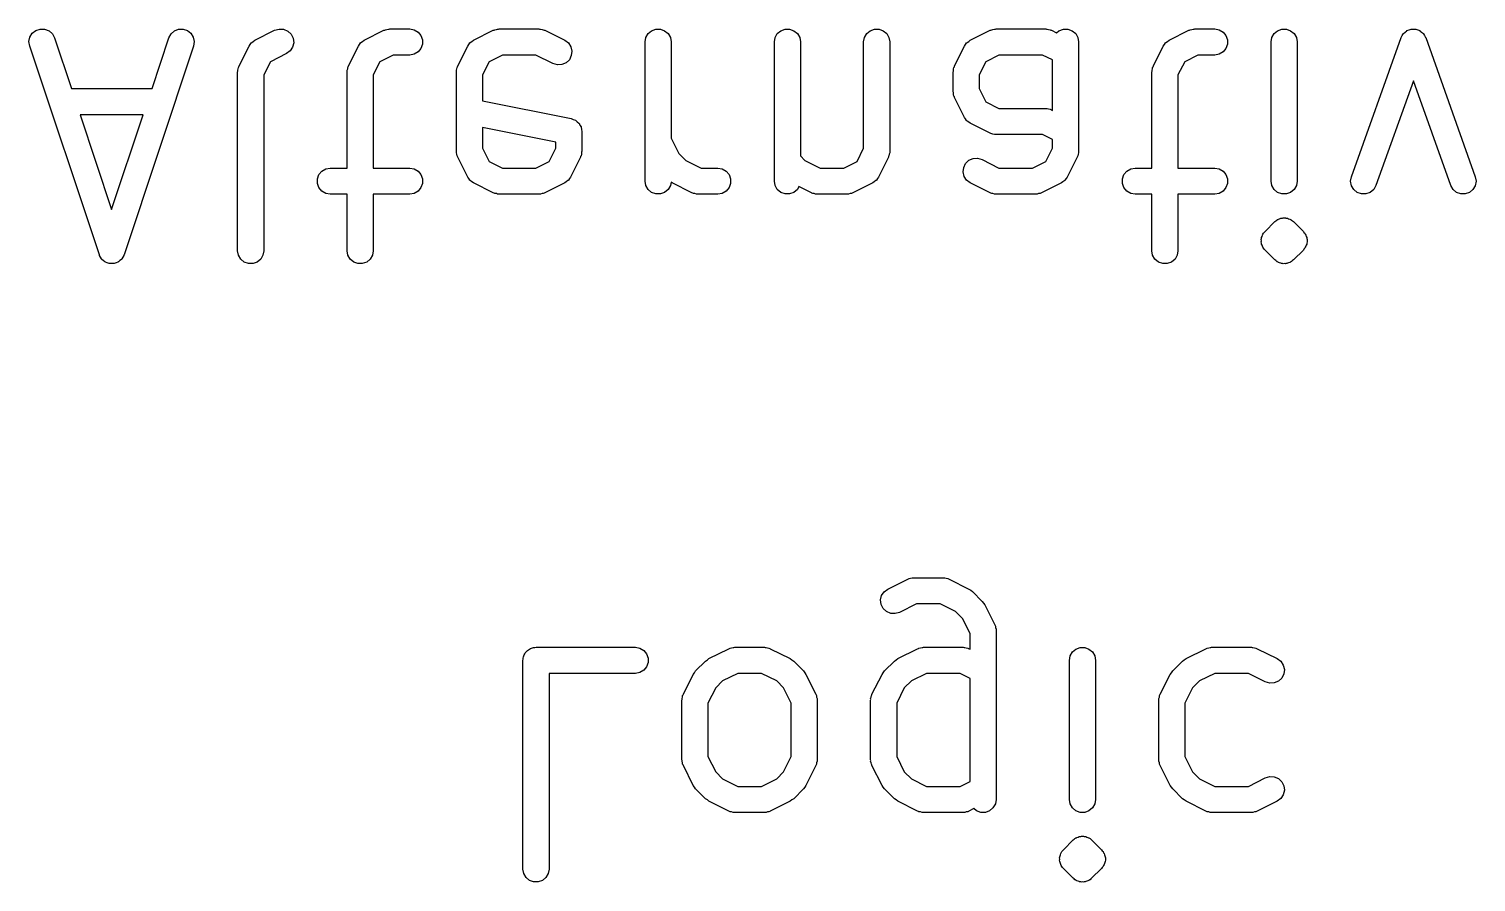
# Model space of a CAD drawing. Extents: x 91.3 to 189.8, y -113.5 to -60.4.
# Drawn here: x 169.97 to 175.52, y -96.21 to -92.94 of the extents above; entities that cross this region are included whole.
import ezdxf

# ---------------------------------------------------------------- set-up
doc = ezdxf.new("R2010")
doc.units = 0
doc.header["$MEASUREMENT"] = 0
doc.layers.add('BLACK', color=7, linetype='CONTINUOUS')

msp = doc.modelspace()

# ---------------------------------------------------------------- linework, layer by layer
at = {"layer": 'Black'}
for p, q in [((169.97, -92.9867), (169.974, -92.9697)), ((169.974, -92.9697), (169.983, -92.9549)), ((169.983, -92.9549), (169.997, -92.9441)), ((169.997, -92.9441), (170.013, -92.9386)), ((170.013, -92.9386), (170.03, -92.9391)), ((170.03, -92.9391), (170.047, -92.9455)), ((170.047, -92.9455), (170.06, -92.957)), ((170.06, -92.957), (170.068, -92.9723)), ((170.068, -92.9723), (170.133, -93.1667)), ((170.442, -93.1667), (170.506, -92.9723)), ((170.506, -92.9723), (170.515, -92.957)), ((170.515, -92.957), (170.528, -92.9455)), ((170.528, -92.9455), (170.544, -92.9391)), ((170.544, -92.9391), (170.561, -92.9386)), ((170.561, -92.9386), (170.578, -92.9441)), ((170.578, -92.9441), (170.591, -92.9549)), ((170.591, -92.9549), (170.6, -92.9697)), ((170.6, -92.9697), (170.604, -92.9867)), ((170.83, -92.9858), (170.836, -92.9815)), ((170.836, -92.9815), (170.912, -92.9434)), ((170.912, -92.9434), (170.929, -92.9384)), ((170.929, -92.9384), (170.946, -92.9395)), ((170.946, -92.9395), (170.962, -92.9464)), ((170.962, -92.9464), (170.975, -92.9583)), ((170.975, -92.9583), (170.983, -92.9738)), ((170.983, -92.9738), (170.985, -92.9911)), ((171.249, -92.9858), (171.255, -92.9815)), ((171.255, -92.9815), (171.331, -92.9434)), ((171.331, -92.9434), (171.334, -92.9426)), ((171.334, -92.9426), (171.337, -92.9411)), ((171.337, -92.9411), (171.342, -92.9401)), ((171.342, -92.9401), (171.348, -92.9384)), ((171.348, -92.9384), (171.351, -92.9386)), ((171.351, -92.9386), (171.354, -92.9381)), ((171.354, -92.9381), (171.43, -92.9381)), ((171.43, -92.9381), (171.447, -92.9411)), ((171.447, -92.9411), (171.462, -92.9498)), ((171.462, -92.9498), (171.473, -92.9631)), ((171.473, -92.9631), (171.479, -92.9794)), ((171.479, -92.9794), (171.479, -92.9968)), ((171.668, -92.9858), (171.674, -92.9815)), ((171.674, -92.9815), (171.75, -92.9434)), ((171.75, -92.9434), (171.753, -92.9426)), ((171.753, -92.9426), (171.756, -92.9411)), ((171.756, -92.9411), (171.762, -92.9401)), ((171.762, -92.9401), (171.767, -92.9384)), ((171.767, -92.9384), (171.77, -92.9386)), ((171.77, -92.9386), (171.773, -92.9381)), ((171.773, -92.9381), (171.925, -92.9381)), ((171.925, -92.9381), (171.928, -92.9386)), ((171.928, -92.9386), (171.931, -92.9384)), ((171.931, -92.9384), (171.937, -92.9401)), ((171.937, -92.9401), (171.942, -92.9411)), ((171.942, -92.9411), (171.945, -92.9426)), ((171.945, -92.9426), (171.948, -92.9434)), ((171.948, -92.9434), (172.024, -92.9815)), ((172.024, -92.9815), (172.038, -92.9918)), ((172.332, -92.9881), (172.335, -92.971)), ((172.335, -92.971), (172.344, -92.956)), ((172.344, -92.956), (172.357, -92.9448)), ((172.357, -92.9448), (172.374, -92.9389)), ((172.374, -92.9389), (172.391, -92.9389)), ((172.391, -92.9389), (172.407, -92.9448)), ((172.407, -92.9448), (172.421, -92.956)), ((172.421, -92.956), (172.429, -92.971)), ((172.429, -92.971), (172.432, -92.9881)), ((172.828, -92.9881), (172.831, -92.971)), ((172.831, -92.971), (172.839, -92.956)), ((172.839, -92.956), (172.853, -92.9448)), ((172.853, -92.9448), (172.869, -92.9389)), ((172.869, -92.9389), (172.886, -92.9389)), ((172.886, -92.9389), (172.903, -92.9448)), ((172.903, -92.9448), (172.916, -92.956)), ((172.916, -92.956), (172.925, -92.971)), ((172.925, -92.971), (172.928, -92.9881)), ((173.17, -92.9881), (173.173, -92.971)), ((173.173, -92.971), (173.182, -92.956)), ((173.182, -92.956), (173.195, -92.9448)), ((173.195, -92.9448), (173.212, -92.9389)), ((173.212, -92.9389), (173.229, -92.9389)), ((173.229, -92.9389), (173.245, -92.9448)), ((173.245, -92.9448), (173.259, -92.956)), ((173.259, -92.956), (173.267, -92.971)), ((173.267, -92.971), (173.27, -92.9881)), ((173.573, -92.9858), (173.579, -92.9815)), ((173.579, -92.9815), (173.655, -92.9434)), ((173.655, -92.9434), (173.658, -92.9426)), ((173.658, -92.9426), (173.661, -92.9411)), ((173.661, -92.9411), (173.666, -92.9401)), ((173.666, -92.9401), (173.672, -92.9384)), ((173.672, -92.9384), (173.675, -92.9386)), ((173.675, -92.9386), (173.678, -92.9381)), ((173.678, -92.9381), (173.868, -92.9381)), ((173.868, -92.9381), (173.871, -92.9386)), ((173.871, -92.9386), (173.874, -92.9384)), ((173.874, -92.9384), (173.879, -92.9401)), ((173.879, -92.9401), (173.885, -92.9411)), ((173.885, -92.9411), (173.888, -92.9426)), ((173.888, -92.9426), (173.89, -92.9434)), ((173.89, -92.9434), (173.91, -92.9529)), ((173.91, -92.9529), (173.919, -92.9448)), ((173.919, -92.9448), (173.936, -92.9389)), ((173.936, -92.9389), (173.953, -92.9389)), ((173.953, -92.9389), (173.969, -92.9448)), ((173.969, -92.9448), (173.983, -92.956)), ((173.983, -92.956), (173.991, -92.971)), ((173.991, -92.971), (173.994, -92.9881)), ((174.335, -92.9858), (174.341, -92.9815)), ((174.341, -92.9815), (174.417, -92.9434)), ((174.417, -92.9434), (174.42, -92.9426)), ((174.42, -92.9426), (174.422, -92.9411)), ((174.422, -92.9411), (174.428, -92.9401)), ((174.428, -92.9401), (174.434, -92.9384)), ((174.434, -92.9384), (174.437, -92.9386)), ((174.437, -92.9386), (174.44, -92.9381)), ((174.44, -92.9381), (174.516, -92.9381)), ((174.516, -92.9381), (174.533, -92.9411)), ((174.533, -92.9411), (174.548, -92.9498)), ((174.548, -92.9498), (174.559, -92.9631)), ((174.559, -92.9631), (174.565, -92.9794)), ((174.565, -92.9794), (174.565, -92.9968)), ((174.732, -92.9881), (174.735, -92.971)), ((174.735, -92.971), (174.744, -92.956)), ((174.744, -92.956), (174.757, -92.9448)), ((174.757, -92.9448), (174.774, -92.9389)), ((174.774, -92.9389), (174.791, -92.9389)), ((174.791, -92.9389), (174.807, -92.9448)), ((174.807, -92.9448), (174.821, -92.956)), ((174.821, -92.956), (174.829, -92.971)), ((174.829, -92.971), (174.832, -92.9881)), ((175.04, -93.5046), (175.231, -92.9713)), ((175.231, -92.9707), (175.235, -92.9635)), ((175.231, -92.971), (175.231, -92.9707)), ((175.231, -92.9713), (175.231, -92.971)), ((175.235, -92.9635), (175.239, -92.9562)), ((175.239, -92.956), (175.24, -92.9557)), ((175.239, -92.9562), (175.239, -92.956)), ((175.24, -92.9557), (175.246, -92.9504)), ((175.246, -92.9504), (175.252, -92.9449)), ((175.252, -92.9449), (175.253, -92.9448)), ((175.253, -92.9446), (175.261, -92.9418)), ((175.253, -92.9448), (175.253, -92.9446)), ((175.261, -92.9418), (175.269, -92.9389)), ((175.269, -92.9389), (175.269, -92.9388)), ((175.269, -92.9388), (175.278, -92.9389)), ((175.269, -92.9389), (175.269, -92.9389)), ((175.278, -92.9389), (175.286, -92.9388)), ((175.286, -92.9388), (175.286, -92.9389)), ((175.286, -92.9389), (175.287, -92.9389)), ((175.287, -92.9389), (175.295, -92.9418)), ((175.295, -92.9418), (175.302, -92.9446)), ((175.302, -92.9446), (175.303, -92.9448)), ((175.303, -92.9448), (175.303, -92.9449)), ((175.303, -92.9449), (175.309, -92.9504)), ((175.309, -92.9504), (175.316, -92.9557)), ((175.316, -92.9557), (175.316, -92.956)), ((175.316, -92.956), (175.316, -92.9562)), ((175.316, -92.9562), (175.32, -92.9635)), ((175.32, -92.9635), (175.324, -92.9707)), ((175.324, -92.9707), (175.325, -92.971)), ((175.325, -92.971), (175.325, -92.9713)), ((175.325, -92.9713), (175.515, -93.5046)), ((169.973, -93.0039), (169.97, -92.9867)), ((170.24, -93.8039), (169.973, -93.0039)), ((170.601, -93.0039), (170.335, -93.8039)), ((170.604, -92.9867), (170.601, -93.0039)), ((170.776, -93.08), (170.814, -93.0038)), ((170.814, -93.0038), (170.818, -92.9979)), ((170.818, -92.9979), (170.822, -92.9918)), ((170.822, -92.9918), (170.823, -92.991)), ((170.823, -92.991), (170.824, -92.9899)), ((170.824, -92.9899), (170.83, -92.9858)), ((170.957, -93.0328), (170.896, -93.0635)), ((170.971, -93.0225), (170.957, -93.0328)), ((170.981, -93.008), (170.971, -93.0225)), ((170.985, -92.9911), (170.981, -93.008)), ((171.195, -93.08), (171.233, -93.0038)), ((171.233, -93.0038), (171.237, -92.9979)), ((171.237, -92.9979), (171.241, -92.9918)), ((171.241, -92.9918), (171.242, -92.991)), ((171.242, -92.991), (171.243, -92.9899)), ((171.243, -92.9899), (171.249, -92.9858)), ((171.366, -93.0381), (171.315, -93.0635)), ((171.43, -93.0381), (171.366, -93.0381)), ((171.447, -93.0351), (171.43, -93.0381)), ((171.462, -93.0264), (171.447, -93.0351)), ((171.473, -93.0131), (171.462, -93.0264)), ((171.479, -92.9968), (171.473, -93.0131)), ((171.614, -93.08), (171.652, -93.0038)), ((171.652, -93.0038), (171.656, -92.9979)), ((171.656, -92.9979), (171.66, -92.9918)), ((171.66, -92.9918), (171.661, -92.991)), ((171.661, -92.991), (171.662, -92.9899)), ((171.662, -92.9899), (171.668, -92.9858)), ((171.785, -93.0381), (171.734, -93.0635)), ((171.913, -93.0381), (171.785, -93.0381)), ((171.979, -93.0709), (171.913, -93.0381)), ((172.038, -92.9918), (172.047, -93.0063)), ((172.047, -93.0063), (172.051, -93.0232)), ((172.051, -93.0232), (172.049, -93.0404)), ((172.332, -93.5214), (172.332, -92.9881)), ((172.432, -92.9881), (172.432, -93.3572)), ((172.828, -93.5214), (172.828, -92.9881)), ((172.928, -92.9881), (172.928, -93.4245)), ((173.17, -93.3953), (173.17, -92.9881)), ((173.27, -92.9881), (173.27, -93.4071)), ((173.519, -93.08), (173.557, -93.0038)), ((173.557, -93.0038), (173.561, -92.9979)), ((173.561, -92.9979), (173.565, -92.9918)), ((173.565, -92.9918), (173.566, -92.991)), ((173.566, -92.991), (173.567, -92.9899)), ((173.567, -92.9899), (173.573, -92.9858)), ((173.689, -93.0381), (173.639, -93.0635)), ((173.856, -93.0381), (173.689, -93.0381)), ((173.894, -93.0571), (173.856, -93.0381)), ((173.994, -92.9881), (173.994, -93.4071)), ((174.281, -93.08), (174.319, -93.0038)), ((174.319, -93.0038), (174.323, -92.9979)), ((174.323, -92.9979), (174.327, -92.9918)), ((174.327, -92.9918), (174.328, -92.991)), ((174.328, -92.991), (174.329, -92.9899)), ((174.329, -92.9899), (174.335, -92.9858)), ((174.451, -93.0381), (174.401, -93.0635)), ((174.516, -93.0381), (174.451, -93.0381)), ((174.533, -93.0351), (174.516, -93.0381)), ((174.548, -93.0264), (174.533, -93.0351)), ((174.559, -93.0131), (174.548, -93.0264)), ((174.565, -92.9968), (174.559, -93.0131)), ((174.732, -93.5214), (174.732, -92.9881)), ((174.832, -92.9881), (174.832, -93.5214)), ((170.771, -93.0967), (170.772, -93.0911)), ((170.772, -93.0911), (170.773, -93.0853)), ((170.773, -93.0853), (170.775, -93.0828)), ((170.775, -93.0828), (170.776, -93.08)), ((170.896, -93.0635), (170.87, -93.1142)), ((171.19, -93.0967), (171.192, -93.0911)), ((171.192, -93.0911), (171.193, -93.0853)), ((171.193, -93.0853), (171.194, -93.0828)), ((171.194, -93.0828), (171.195, -93.08)), ((171.315, -93.0635), (171.29, -93.1142)), ((171.609, -93.0967), (171.611, -93.0911)), ((171.611, -93.0911), (171.612, -93.0853)), ((171.612, -93.0853), (171.613, -93.0828)), ((171.613, -93.0828), (171.614, -93.08)), ((171.734, -93.0635), (171.709, -93.1142)), ((171.996, -93.0759), (171.979, -93.0709)), ((172.013, -93.0748), (171.996, -93.0759)), ((172.029, -93.0679), (172.013, -93.0748)), ((172.042, -93.056), (172.029, -93.0679)), ((172.049, -93.0404), (172.042, -93.056)), ((173.514, -93.0967), (173.515, -93.0911)), ((173.515, -93.0911), (173.516, -93.0853)), ((173.516, -93.0853), (173.518, -93.0828)), ((173.518, -93.0828), (173.519, -93.08)), ((173.639, -93.0635), (173.613, -93.1142)), ((173.894, -93.2501), (173.894, -93.0571)), ((174.276, -93.0967), (174.277, -93.0911)), ((174.277, -93.0911), (174.278, -93.0853)), ((174.278, -93.0853), (174.28, -93.0828)), ((174.28, -93.0828), (174.281, -93.08)), ((174.401, -93.0635), (174.375, -93.1142)), ((170.77, -93.1024), (170.771, -93.0995)), ((170.77, -93.7881), (170.77, -93.1024)), ((170.771, -93.0995), (170.771, -93.0967)), ((170.87, -93.1142), (170.87, -93.7881)), ((171.19, -93.0995), (171.19, -93.0967)), ((171.19, -93.1024), (171.19, -93.0995)), ((171.19, -93.4714), (171.19, -93.1024)), ((171.29, -93.1142), (171.29, -93.4714)), ((171.609, -93.0995), (171.609, -93.0967)), ((171.609, -93.1024), (171.609, -93.0995)), ((171.609, -93.4071), (171.609, -93.1024)), ((171.709, -93.1142), (171.709, -93.2138)), ((173.513, -93.1024), (173.514, -93.0995)), ((173.513, -93.1786), (173.513, -93.1024)), ((173.514, -93.0995), (173.514, -93.0967)), ((173.613, -93.1142), (173.613, -93.1668)), ((174.275, -93.1024), (174.276, -93.0995)), ((174.275, -93.4714), (174.275, -93.1024)), ((174.276, -93.0995), (174.276, -93.0967)), ((174.375, -93.1142), (174.375, -93.4714)), ((175.278, -93.1368), (175.134, -93.5382)), ((175.421, -93.5382), (175.278, -93.1368)), ((170.133, -93.1667), (170.442, -93.1667)), ((173.514, -93.1814), (173.513, -93.1786)), ((173.514, -93.1843), (173.514, -93.1814)), ((173.515, -93.1899), (173.514, -93.1843)), ((173.516, -93.1957), (173.515, -93.1899)), ((173.518, -93.1982), (173.516, -93.1957)), ((173.519, -93.2009), (173.518, -93.1982)), ((173.557, -93.2771), (173.519, -93.2009)), ((173.613, -93.1668), (173.639, -93.2175)), ((171.709, -93.2138), (172.049, -93.2819)), ((173.639, -93.2175), (173.689, -93.2429)), ((173.689, -93.2429), (173.868, -93.2429)), ((173.868, -93.2429), (173.871, -93.2434)), ((173.871, -93.2434), (173.874, -93.2432)), ((173.874, -93.2432), (173.879, -93.2449)), ((173.879, -93.2449), (173.885, -93.2459)), ((173.885, -93.2459), (173.888, -93.2473)), ((173.888, -93.2473), (173.89, -93.2481)), ((173.89, -93.2481), (173.894, -93.2501)), ((170.166, -93.2667), (170.287, -93.63)), ((170.408, -93.2667), (170.166, -93.2667)), ((170.287, -93.63), (170.408, -93.2667)), ((171.99, -93.3719), (171.709, -93.3158)), ((171.709, -93.3158), (171.709, -93.3953)), ((172.049, -93.2819), (172.057, -93.2849)), ((172.057, -93.2849), (172.065, -93.2877)), ((172.065, -93.2877), (172.065, -93.288)), ((172.065, -93.288), (172.066, -93.2882)), ((172.066, -93.2882), (172.072, -93.2936)), ((172.072, -93.2936), (172.078, -93.2988)), ((172.078, -93.2988), (172.078, -93.2993)), ((172.078, -93.2993), (172.079, -93.2997)), ((172.079, -93.2997), (172.082, -93.3068)), ((172.082, -93.3068), (172.087, -93.3139)), ((172.087, -93.3139), (172.087, -93.3144)), ((172.087, -93.3144), (172.087, -93.3149)), ((172.087, -93.3149), (172.088, -93.3229)), ((173.561, -93.283), (173.557, -93.2771)), ((173.565, -93.2891), (173.561, -93.283)), ((173.566, -93.29), (173.565, -93.2891)), ((173.567, -93.2911), (173.566, -93.29)), ((173.573, -93.2951), (173.567, -93.2911)), ((173.579, -93.2995), (173.573, -93.2951)), ((173.655, -93.3376), (173.579, -93.2995)), ((171.99, -93.3953), (171.99, -93.3719)), ((172.088, -93.3229), (172.09, -93.331)), ((172.09, -93.331), (172.09, -93.4071)), ((172.432, -93.3572), (172.462, -93.4156)), ((173.658, -93.3384), (173.655, -93.3376)), ((173.661, -93.3398), (173.658, -93.3384)), ((173.666, -93.3409), (173.661, -93.3398)), ((173.672, -93.3425), (173.666, -93.3409)), ((173.675, -93.3424), (173.672, -93.3425)), ((173.678, -93.3429), (173.675, -93.3424)), ((173.856, -93.3429), (173.678, -93.3429)), ((173.894, -93.3619), (173.856, -93.3429)), ((173.894, -93.3953), (173.894, -93.3619)), ((171.609, -93.41), (171.609, -93.4071)), ((171.609, -93.4129), (171.609, -93.41)), ((171.611, -93.4185), (171.609, -93.4129)), ((171.612, -93.4242), (171.611, -93.4185)), ((171.613, -93.4267), (171.612, -93.4242)), ((171.614, -93.4295), (171.613, -93.4267)), ((171.709, -93.3953), (171.734, -93.4461)), ((171.964, -93.4461), (171.99, -93.3953)), ((172.085, -93.4267), (172.084, -93.4295)), ((172.087, -93.4242), (172.085, -93.4267)), ((172.088, -93.4185), (172.087, -93.4242)), ((172.089, -93.4129), (172.088, -93.4185)), ((172.09, -93.4071), (172.089, -93.41)), ((172.089, -93.41), (172.089, -93.4129)), ((172.462, -93.4156), (172.488, -93.4422)), ((172.928, -93.4245), (172.945, -93.4422)), ((173.145, -93.4461), (173.17, -93.3953)), ((173.266, -93.4267), (173.265, -93.4295)), ((173.267, -93.4242), (173.266, -93.4267)), ((173.268, -93.4185), (173.267, -93.4242)), ((173.27, -93.4129), (173.268, -93.4185)), ((173.27, -93.4071), (173.27, -93.41)), ((173.27, -93.41), (173.27, -93.4129)), ((173.869, -93.4461), (173.894, -93.3953)), ((173.99, -93.4267), (173.989, -93.4295)), ((173.991, -93.4242), (173.99, -93.4267)), ((173.992, -93.4185), (173.991, -93.4242)), ((173.994, -93.4129), (173.992, -93.4185)), ((173.994, -93.4071), (173.994, -93.41)), ((173.994, -93.41), (173.994, -93.4129)), ((171.082, -93.4964), (171.093, -93.4831)), ((171.093, -93.4831), (171.108, -93.4744)), ((171.108, -93.4744), (171.125, -93.4714)), ((171.125, -93.4714), (171.19, -93.4714)), ((171.29, -93.4714), (171.43, -93.4714)), ((171.43, -93.4714), (171.447, -93.4744)), ((171.447, -93.4744), (171.462, -93.4831)), ((171.462, -93.4831), (171.473, -93.4964)), ((171.652, -93.5057), (171.614, -93.4295)), ((171.734, -93.4461), (171.785, -93.4714)), ((171.785, -93.4714), (171.913, -93.4714)), ((171.913, -93.4714), (171.964, -93.4461)), ((172.084, -93.4295), (172.046, -93.5057)), ((172.488, -93.4422), (172.547, -93.4714)), ((172.547, -93.4714), (172.611, -93.4714)), ((172.611, -93.4714), (172.628, -93.4744)), ((172.628, -93.4744), (172.643, -93.4831)), ((172.643, -93.4831), (172.654, -93.4964)), ((172.945, -93.4422), (173.004, -93.4714)), ((173.004, -93.4714), (173.094, -93.4714)), ((173.094, -93.4714), (173.145, -93.4461)), ((173.265, -93.4295), (173.227, -93.5057)), ((173.552, -93.4863), (173.554, -93.4691)), ((173.554, -93.4691), (173.561, -93.4535)), ((173.561, -93.4535), (173.574, -93.4416)), ((173.574, -93.4416), (173.59, -93.4347)), ((173.59, -93.4347), (173.607, -93.4337)), ((173.607, -93.4337), (173.624, -93.4386)), ((173.624, -93.4386), (173.689, -93.4714)), ((173.689, -93.4714), (173.818, -93.4714)), ((173.818, -93.4714), (173.869, -93.4461)), ((173.989, -93.4295), (173.951, -93.5057)), ((174.168, -93.4964), (174.179, -93.4831)), ((174.179, -93.4831), (174.194, -93.4744)), ((174.194, -93.4744), (174.211, -93.4714)), ((174.211, -93.4714), (174.275, -93.4714)), ((174.375, -93.4714), (174.516, -93.4714)), ((174.516, -93.4714), (174.533, -93.4744)), ((174.533, -93.4744), (174.548, -93.4831)), ((174.548, -93.4831), (174.559, -93.4964)), ((171.076, -93.5127), (171.082, -93.4964)), ((171.076, -93.5301), (171.076, -93.5127)), ((171.082, -93.5464), (171.076, -93.5301)), ((171.473, -93.4964), (171.479, -93.5127)), ((171.479, -93.5301), (171.473, -93.5464)), ((171.479, -93.5127), (171.479, -93.5301)), ((171.656, -93.5116), (171.652, -93.5057)), ((171.66, -93.5177), (171.656, -93.5116)), ((171.661, -93.5185), (171.66, -93.5177)), ((171.662, -93.5196), (171.661, -93.5185)), ((171.668, -93.5237), (171.662, -93.5196)), ((171.674, -93.5281), (171.668, -93.5237)), ((171.75, -93.5661), (171.674, -93.5281)), ((172.024, -93.5281), (171.948, -93.5661)), ((172.03, -93.5237), (172.024, -93.5281)), ((172.036, -93.5196), (172.03, -93.5237)), ((172.037, -93.5185), (172.036, -93.5196)), ((172.038, -93.5177), (172.037, -93.5185)), ((172.042, -93.5116), (172.038, -93.5177)), ((172.046, -93.5057), (172.042, -93.5116)), ((172.335, -93.5385), (172.332, -93.5214)), ((172.344, -93.5536), (172.335, -93.5385)), ((172.429, -93.5385), (172.421, -93.5536)), ((172.432, -93.5248), (172.429, -93.5385)), ((172.436, -93.5281), (172.432, -93.5248)), ((172.512, -93.5661), (172.436, -93.5281)), ((172.654, -93.4964), (172.66, -93.5127)), ((172.66, -93.5301), (172.654, -93.5464)), ((172.66, -93.5127), (172.66, -93.5301)), ((172.831, -93.5385), (172.828, -93.5214)), ((172.839, -93.5536), (172.831, -93.5385)), ((173.205, -93.5281), (173.129, -93.5661)), ((173.211, -93.5237), (173.205, -93.5281)), ((173.217, -93.5196), (173.211, -93.5237)), ((173.218, -93.5185), (173.217, -93.5196)), ((173.219, -93.5177), (173.218, -93.5185)), ((173.223, -93.5116), (173.219, -93.5177)), ((173.227, -93.5057), (173.223, -93.5116)), ((173.556, -93.5032), (173.552, -93.4863)), ((173.565, -93.5177), (173.556, -93.5032)), ((173.579, -93.5281), (173.565, -93.5177)), ((173.655, -93.5661), (173.579, -93.5281)), ((173.929, -93.5281), (173.852, -93.5661)), ((173.934, -93.5237), (173.929, -93.5281)), ((173.941, -93.5196), (173.934, -93.5237)), ((173.942, -93.5177), (173.941, -93.5185)), ((173.941, -93.5185), (173.941, -93.5196)), ((173.947, -93.5116), (173.942, -93.5177)), ((173.951, -93.5057), (173.947, -93.5116)), ((174.162, -93.5127), (174.168, -93.4964)), ((174.162, -93.5301), (174.162, -93.5127)), ((174.168, -93.5464), (174.162, -93.5301)), ((174.559, -93.4964), (174.565, -93.5127)), ((174.565, -93.5301), (174.559, -93.5464)), ((174.565, -93.5127), (174.565, -93.5301)), ((174.735, -93.5385), (174.732, -93.5214)), ((174.744, -93.5536), (174.735, -93.5385)), ((174.829, -93.5385), (174.821, -93.5536)), ((174.832, -93.5214), (174.829, -93.5385)), ((175.037, -93.5217), (175.04, -93.5046)), ((175.04, -93.5388), (175.037, -93.5217)), ((175.049, -93.5538), (175.04, -93.5388)), ((175.134, -93.5382), (175.126, -93.5533)), ((175.43, -93.5533), (175.421, -93.5382)), ((175.515, -93.5388), (175.506, -93.5538)), ((175.515, -93.5046), (175.518, -93.5217)), ((175.518, -93.5217), (175.515, -93.5388)), ((171.093, -93.5597), (171.082, -93.5464)), ((171.108, -93.5684), (171.093, -93.5597)), ((171.125, -93.5714), (171.108, -93.5684)), ((171.19, -93.5714), (171.125, -93.5714)), ((171.19, -93.7881), (171.19, -93.5714)), ((171.43, -93.5714), (171.29, -93.5714)), ((171.29, -93.5714), (171.29, -93.7881)), ((171.447, -93.5684), (171.43, -93.5714)), ((171.462, -93.5597), (171.447, -93.5684)), ((171.473, -93.5464), (171.462, -93.5597)), ((171.753, -93.567), (171.75, -93.5661)), ((171.756, -93.5684), (171.753, -93.567)), ((171.762, -93.5694), (171.756, -93.5684)), ((171.767, -93.5711), (171.762, -93.5694)), ((171.77, -93.5709), (171.767, -93.5711)), ((171.773, -93.5714), (171.77, -93.5709)), ((171.925, -93.5714), (171.773, -93.5714)), ((171.928, -93.5709), (171.925, -93.5714)), ((171.931, -93.5711), (171.928, -93.5709)), ((171.937, -93.5694), (171.931, -93.5711)), ((171.942, -93.5684), (171.937, -93.5694)), ((171.945, -93.567), (171.942, -93.5684)), ((171.948, -93.5661), (171.945, -93.567)), ((172.357, -93.5647), (172.344, -93.5536)), ((172.374, -93.5707), (172.357, -93.5647)), ((172.391, -93.5707), (172.374, -93.5707)), ((172.407, -93.5647), (172.391, -93.5707)), ((172.421, -93.5536), (172.407, -93.5647)), ((172.515, -93.567), (172.512, -93.5661)), ((172.518, -93.5684), (172.515, -93.567)), ((172.523, -93.5694), (172.518, -93.5684)), ((172.529, -93.5711), (172.523, -93.5694)), ((172.532, -93.5709), (172.529, -93.5711)), ((172.535, -93.5714), (172.532, -93.5709)), ((172.611, -93.5714), (172.535, -93.5714)), ((172.628, -93.5684), (172.611, -93.5714)), ((172.643, -93.5597), (172.628, -93.5684)), ((172.654, -93.5464), (172.643, -93.5597)), ((172.853, -93.5647), (172.839, -93.5536)), ((172.869, -93.5707), (172.853, -93.5647)), ((172.886, -93.5707), (172.869, -93.5707)), ((172.903, -93.5647), (172.886, -93.5707)), ((172.916, -93.5536), (172.903, -93.5647)), ((172.922, -93.5425), (172.916, -93.5536)), ((172.97, -93.5661), (172.922, -93.5425)), ((172.972, -93.567), (172.97, -93.5661)), ((172.975, -93.5684), (172.972, -93.567)), ((172.981, -93.5694), (172.975, -93.5684)), ((172.986, -93.5711), (172.981, -93.5694)), ((172.989, -93.5709), (172.986, -93.5711)), ((172.992, -93.5714), (172.989, -93.5709)), ((173.106, -93.5714), (172.992, -93.5714)), ((173.109, -93.5709), (173.106, -93.5714)), ((173.112, -93.5711), (173.109, -93.5709)), ((173.118, -93.5694), (173.112, -93.5711)), ((173.123, -93.5684), (173.118, -93.5694)), ((173.126, -93.567), (173.123, -93.5684)), ((173.129, -93.5661), (173.126, -93.567)), ((173.658, -93.567), (173.655, -93.5661)), ((173.661, -93.5684), (173.658, -93.567)), ((173.666, -93.5694), (173.661, -93.5684)), ((173.672, -93.5711), (173.666, -93.5694)), ((173.675, -93.5709), (173.672, -93.5711)), ((173.678, -93.5714), (173.675, -93.5709)), ((173.83, -93.5714), (173.678, -93.5714)), ((173.833, -93.5709), (173.83, -93.5714)), ((173.836, -93.5711), (173.833, -93.5709)), ((173.841, -93.5694), (173.836, -93.5711)), ((173.847, -93.5684), (173.841, -93.5694)), ((173.85, -93.567), (173.847, -93.5684)), ((173.852, -93.5661), (173.85, -93.567)), ((174.179, -93.5597), (174.168, -93.5464)), ((174.194, -93.5684), (174.179, -93.5597)), ((174.211, -93.5714), (174.194, -93.5684)), ((174.275, -93.5714), (174.211, -93.5714)), ((174.275, -93.7881), (174.275, -93.5714)), ((174.516, -93.5714), (174.375, -93.5714)), ((174.375, -93.5714), (174.375, -93.7881)), ((174.533, -93.5684), (174.516, -93.5714)), ((174.548, -93.5597), (174.533, -93.5684)), ((174.559, -93.5464), (174.548, -93.5597)), ((174.757, -93.5647), (174.744, -93.5536)), ((174.774, -93.5707), (174.757, -93.5647)), ((174.791, -93.5707), (174.774, -93.5707)), ((174.807, -93.5647), (174.791, -93.5707)), ((174.821, -93.5536), (174.807, -93.5647)), ((175.062, -93.5649), (175.049, -93.5538)), ((175.079, -93.5707), (175.062, -93.5649)), ((175.096, -93.5706), (175.079, -93.5707)), ((175.112, -93.5646), (175.096, -93.5706)), ((175.126, -93.5533), (175.112, -93.5646)), ((175.443, -93.5646), (175.43, -93.5533)), ((175.459, -93.5706), (175.443, -93.5646)), ((175.476, -93.5707), (175.459, -93.5706)), ((175.493, -93.5649), (175.476, -93.5707)), ((175.506, -93.5538), (175.493, -93.5649)), ((174.709, -93.7146), (174.747, -93.6765)), ((174.747, -93.6765), (174.751, -93.674)), ((174.751, -93.674), (174.754, -93.6709)), ((174.754, -93.6709), (174.756, -93.67)), ((174.756, -93.67), (174.757, -93.6686)), ((174.757, -93.6686), (174.759, -93.6679)), ((174.759, -93.6679), (174.761, -93.6666)), ((174.761, -93.6666), (174.765, -93.6655)), ((174.765, -93.6655), (174.769, -93.6636)), ((174.769, -93.6636), (174.772, -93.6634)), ((174.772, -93.6634), (174.774, -93.6627)), ((174.774, -93.6627), (174.776, -93.6627)), ((174.776, -93.6627), (174.778, -93.6621)), ((174.778, -93.6621), (174.782, -93.6625)), ((174.782, -93.6625), (174.787, -93.6621)), ((174.787, -93.6621), (174.789, -93.6627)), ((174.789, -93.6627), (174.791, -93.6627)), ((174.791, -93.6627), (174.793, -93.6634)), ((174.793, -93.6634), (174.795, -93.6636)), ((174.795, -93.6636), (174.799, -93.6655)), ((174.799, -93.6655), (174.804, -93.6666)), ((174.804, -93.6666), (174.805, -93.6679)), ((174.805, -93.6679), (174.807, -93.6686)), ((174.807, -93.6686), (174.809, -93.67)), ((174.809, -93.67), (174.811, -93.6709)), ((174.811, -93.6709), (174.814, -93.674)), ((174.814, -93.674), (174.818, -93.6765)), ((174.818, -93.6765), (174.856, -93.7146)), ((174.694, -93.7456), (174.696, -93.7414)), ((174.695, -93.75), (174.694, -93.7456)), ((174.694, -93.7544), (174.695, -93.75)), ((174.696, -93.7586), (174.694, -93.7544)), ((174.696, -93.7371), (174.698, -93.7331)), ((174.696, -93.7414), (174.696, -93.7371)), ((174.696, -93.7629), (174.696, -93.7586)), ((174.698, -93.7331), (174.699, -93.7289)), ((174.699, -93.7289), (174.701, -93.7253)), ((174.701, -93.7253), (174.703, -93.7213)), ((174.703, -93.7213), (174.706, -93.7182)), ((174.706, -93.7182), (174.709, -93.7146)), ((174.856, -93.7146), (174.858, -93.7182)), ((174.858, -93.7182), (174.861, -93.7213)), ((174.861, -93.7213), (174.863, -93.7253)), ((174.863, -93.7253), (174.866, -93.7289)), ((174.866, -93.7289), (174.867, -93.7331)), ((174.867, -93.7331), (174.869, -93.7371)), ((174.869, -93.7371), (174.869, -93.7414)), ((174.869, -93.7414), (174.87, -93.7456)), ((174.87, -93.7544), (174.869, -93.7586)), ((174.869, -93.7586), (174.869, -93.7629)), ((174.87, -93.7456), (174.87, -93.75)), ((174.87, -93.75), (174.87, -93.7544)), ((170.24, -93.8051), (170.24, -93.8039)), ((170.241, -93.8065), (170.24, -93.8051)), ((170.244, -93.8127), (170.241, -93.8065)), ((170.248, -93.8192), (170.244, -93.8127)), ((170.33, -93.8127), (170.326, -93.8192)), ((170.334, -93.8065), (170.33, -93.8127)), ((170.335, -93.8039), (170.334, -93.8051)), ((170.334, -93.8051), (170.334, -93.8065)), ((170.773, -93.8052), (170.77, -93.7881)), ((170.782, -93.8202), (170.773, -93.8052)), ((170.867, -93.8052), (170.859, -93.8202)), ((170.87, -93.7881), (170.867, -93.8052)), ((171.193, -93.8052), (171.19, -93.7881)), ((171.201, -93.8202), (171.193, -93.8052)), ((171.287, -93.8052), (171.278, -93.8202)), ((171.29, -93.7881), (171.287, -93.8052)), ((174.278, -93.8052), (174.275, -93.7881)), ((174.287, -93.8202), (174.278, -93.8052)), ((174.372, -93.8052), (174.364, -93.8202)), ((174.375, -93.7881), (174.372, -93.8052)), ((174.698, -93.7669), (174.696, -93.7629)), ((174.699, -93.7711), (174.698, -93.7669)), ((174.701, -93.7747), (174.699, -93.7711)), ((174.703, -93.7787), (174.701, -93.7747)), ((174.706, -93.7818), (174.703, -93.7787)), ((174.709, -93.7854), (174.706, -93.7818)), ((174.747, -93.8234), (174.709, -93.7854)), ((174.856, -93.7854), (174.818, -93.8234)), ((174.858, -93.7818), (174.856, -93.7854)), ((174.861, -93.7787), (174.858, -93.7818)), ((174.863, -93.7747), (174.861, -93.7787)), ((174.866, -93.7711), (174.863, -93.7747)), ((174.867, -93.7669), (174.866, -93.7711)), ((174.869, -93.7629), (174.867, -93.7669)), ((170.249, -93.8201), (170.248, -93.8192)), ((170.25, -93.8213), (170.249, -93.8201)), ((170.255, -93.8258), (170.25, -93.8213)), ((170.261, -93.8307), (170.255, -93.8258)), ((170.262, -93.8312), (170.261, -93.8307)), ((170.263, -93.8321), (170.262, -93.8312)), ((170.27, -93.8344), (170.263, -93.8321)), ((170.277, -93.8371), (170.27, -93.8344)), ((170.278, -93.8371), (170.277, -93.8371)), ((170.28, -93.8376), (170.278, -93.8371)), ((170.287, -93.8374), (170.28, -93.8376)), ((170.294, -93.8376), (170.287, -93.8374)), ((170.296, -93.8371), (170.294, -93.8376)), ((170.297, -93.8371), (170.296, -93.8371)), ((170.304, -93.8344), (170.297, -93.8371)), ((170.311, -93.8321), (170.304, -93.8344)), ((170.312, -93.8312), (170.311, -93.8321)), ((170.313, -93.8307), (170.312, -93.8312)), ((170.319, -93.8258), (170.313, -93.8307)), ((170.325, -93.8213), (170.319, -93.8258)), ((170.326, -93.8192), (170.325, -93.8201)), ((170.325, -93.8201), (170.325, -93.8213)), ((170.795, -93.8314), (170.782, -93.8202)), ((170.812, -93.8373), (170.795, -93.8314)), ((170.829, -93.8373), (170.812, -93.8373)), ((170.845, -93.8314), (170.829, -93.8373)), ((170.859, -93.8202), (170.845, -93.8314)), ((171.215, -93.8314), (171.201, -93.8202)), ((171.231, -93.8373), (171.215, -93.8314)), ((171.248, -93.8373), (171.231, -93.8373)), ((171.265, -93.8314), (171.248, -93.8373)), ((171.278, -93.8202), (171.265, -93.8314)), ((174.3, -93.8314), (174.287, -93.8202)), ((174.317, -93.8373), (174.3, -93.8314)), ((174.334, -93.8373), (174.317, -93.8373)), ((174.35, -93.8314), (174.334, -93.8373)), ((174.364, -93.8202), (174.35, -93.8314)), ((174.751, -93.826), (174.747, -93.8234)), ((174.754, -93.8291), (174.751, -93.826)), ((174.756, -93.83), (174.754, -93.8291)), ((174.757, -93.8314), (174.756, -93.83)), ((174.759, -93.8321), (174.757, -93.8314)), ((174.761, -93.8334), (174.759, -93.8321)), ((174.765, -93.8345), (174.761, -93.8334)), ((174.769, -93.8364), (174.765, -93.8345)), ((174.772, -93.8366), (174.769, -93.8364)), ((174.774, -93.8373), (174.772, -93.8366)), ((174.776, -93.8373), (174.774, -93.8373)), ((174.778, -93.8379), (174.776, -93.8373)), ((174.782, -93.8375), (174.778, -93.8379)), ((174.787, -93.8379), (174.782, -93.8375)), ((174.789, -93.8373), (174.787, -93.8379)), ((174.791, -93.8373), (174.789, -93.8373)), ((174.793, -93.8366), (174.791, -93.8373)), ((174.795, -93.8364), (174.793, -93.8366)), ((174.799, -93.8345), (174.795, -93.8364)), ((174.804, -93.8334), (174.799, -93.8345)), ((174.805, -93.8321), (174.804, -93.8334)), ((174.807, -93.8314), (174.805, -93.8321)), ((174.809, -93.83), (174.807, -93.8314)), ((174.811, -93.8291), (174.809, -93.83)), ((174.814, -93.826), (174.811, -93.8291)), ((174.818, -93.8234), (174.814, -93.826)), ((173.249, -95.0951), (173.263, -95.0848)), ((173.263, -95.0848), (173.339, -95.0467)), ((173.339, -95.0467), (173.342, -95.0459)), ((173.342, -95.0459), (173.344, -95.0444)), ((173.344, -95.0444), (173.35, -95.0434)), ((173.35, -95.0434), (173.356, -95.0418)), ((173.356, -95.0418), (173.359, -95.0419)), ((173.359, -95.0419), (173.361, -95.0414)), ((173.361, -95.0414), (173.476, -95.0414)), ((173.476, -95.0414), (173.479, -95.0419)), ((173.479, -95.0419), (173.481, -95.0418)), ((173.481, -95.0418), (173.487, -95.0434)), ((173.487, -95.0434), (173.493, -95.0444)), ((173.493, -95.0444), (173.495, -95.0459)), ((173.495, -95.0459), (173.498, -95.0467)), ((173.498, -95.0467), (173.574, -95.0848)), ((173.574, -95.0848), (173.581, -95.0896)), ((173.581, -95.0896), (173.587, -95.0942)), ((173.235, -95.1265), (173.239, -95.1096)), ((173.237, -95.1438), (173.235, -95.1265)), ((173.245, -95.1593), (173.237, -95.1438)), ((173.239, -95.1096), (173.249, -95.0951)), ((173.373, -95.1414), (173.308, -95.1742)), ((173.464, -95.1414), (173.373, -95.1414)), ((173.522, -95.1706), (173.464, -95.1414)), ((173.587, -95.0942), (173.625, -95.1323)), ((173.625, -95.1323), (173.63, -95.1388)), ((173.63, -95.1388), (173.635, -95.1453)), ((173.635, -95.1453), (173.673, -95.2214)), ((173.258, -95.1712), (173.245, -95.1593)), ((173.274, -95.1782), (173.258, -95.1712)), ((173.291, -95.1792), (173.274, -95.1782)), ((173.308, -95.1742), (173.291, -95.1792)), ((173.549, -95.1972), (173.522, -95.1706)), ((173.578, -95.2556), (173.549, -95.1972)), ((173.578, -95.3153), (173.578, -95.2556)), ((173.673, -95.2214), (173.674, -95.2242)), ((173.674, -95.2242), (173.675, -95.2267)), ((173.675, -95.2267), (173.676, -95.2325)), ((173.676, -95.2325), (173.678, -95.2381)), ((173.678, -95.2381), (173.678, -95.241)), ((173.678, -95.241), (173.678, -95.2438)), ((173.678, -95.2438), (173.678, -95.8914)), ((171.889, -95.3148), (171.893, -95.3133)), ((171.893, -95.3133), (171.897, -95.3111)), ((171.897, -95.3111), (171.901, -95.3103)), ((171.901, -95.3103), (171.905, -95.3089)), ((171.905, -95.3089), (171.909, -95.3089)), ((171.909, -95.3089), (171.914, -95.3081)), ((171.914, -95.3081), (172.295, -95.3081)), ((172.295, -95.3081), (172.312, -95.3111)), ((172.312, -95.3111), (172.327, -95.3198)), ((172.577, -95.3515), (172.653, -95.3134)), ((172.653, -95.3134), (172.656, -95.3126)), ((172.656, -95.3126), (172.659, -95.3111)), ((172.659, -95.3111), (172.664, -95.3101)), ((172.664, -95.3101), (172.67, -95.3084)), ((172.67, -95.3084), (172.673, -95.3086)), ((172.673, -95.3086), (172.676, -95.3081)), ((172.676, -95.3081), (172.79, -95.3081)), ((172.79, -95.3081), (172.793, -95.3086)), ((172.793, -95.3086), (172.796, -95.3084)), ((172.796, -95.3084), (172.801, -95.3101)), ((172.801, -95.3101), (172.807, -95.3111)), ((172.807, -95.3111), (172.81, -95.3126)), ((172.81, -95.3126), (172.812, -95.3134)), ((172.812, -95.3134), (172.889, -95.3515)), ((173.301, -95.3515), (173.377, -95.3134)), ((173.377, -95.3134), (173.38, -95.3126)), ((173.38, -95.3126), (173.382, -95.3111)), ((173.382, -95.3111), (173.388, -95.3101)), ((173.388, -95.3101), (173.394, -95.3084)), ((173.394, -95.3084), (173.397, -95.3086)), ((173.397, -95.3086), (173.4, -95.3081)), ((173.4, -95.3081), (173.552, -95.3081)), ((173.552, -95.3081), (173.555, -95.3086)), ((173.555, -95.3086), (173.558, -95.3084)), ((173.558, -95.3084), (173.563, -95.3101)), ((173.563, -95.3101), (173.569, -95.3111)), ((173.569, -95.3111), (173.572, -95.3126)), ((173.572, -95.3126), (173.574, -95.3134)), ((173.574, -95.3134), (173.578, -95.3153)), ((173.984, -95.3148), (174, -95.3089)), ((174, -95.3089), (174.018, -95.3089)), ((174.018, -95.3089), (174.034, -95.3148)), ((174.406, -95.3515), (174.482, -95.3134)), ((174.482, -95.3134), (174.485, -95.3126)), ((174.485, -95.3126), (174.487, -95.3111)), ((174.487, -95.3111), (174.493, -95.3101)), ((174.493, -95.3101), (174.499, -95.3084)), ((174.499, -95.3084), (174.501, -95.3086)), ((174.501, -95.3086), (174.504, -95.3081)), ((174.504, -95.3081), (174.657, -95.3081)), ((174.657, -95.3081), (174.66, -95.3086)), ((174.66, -95.3086), (174.662, -95.3084)), ((174.662, -95.3084), (174.668, -95.3101)), ((174.668, -95.3101), (174.674, -95.3111)), ((174.674, -95.3111), (174.676, -95.3126)), ((174.676, -95.3126), (174.679, -95.3134)), ((174.679, -95.3134), (174.755, -95.3515)), ((171.864, -95.3581), (171.865, -95.3538)), ((171.864, -96.1581), (171.864, -95.3581)), ((171.865, -95.3494), (171.866, -95.3453)), ((171.865, -95.3538), (171.865, -95.3494)), ((171.866, -95.3453), (171.867, -95.341)), ((171.867, -95.341), (171.869, -95.3372)), ((171.869, -95.3372), (171.871, -95.3331)), ((171.871, -95.3331), (171.873, -95.3297)), ((171.873, -95.3297), (171.876, -95.326)), ((171.876, -95.326), (171.879, -95.3231)), ((171.879, -95.3231), (171.882, -95.3198)), ((171.882, -95.3198), (171.885, -95.3176)), ((171.885, -95.3176), (171.889, -95.3148)), ((172.327, -95.3198), (172.338, -95.3331)), ((172.338, -95.3331), (172.344, -95.3494)), ((172.344, -95.3668), (172.338, -95.3831)), ((172.344, -95.3494), (172.344, -95.3668)), ((172.526, -95.3989), (172.564, -95.3608)), ((172.564, -95.3608), (172.571, -95.3562)), ((172.571, -95.3562), (172.577, -95.3515)), ((172.889, -95.3515), (172.895, -95.3562)), ((172.895, -95.3562), (172.902, -95.3608)), ((172.902, -95.3608), (172.94, -95.3989)), ((173.25, -95.3989), (173.288, -95.3608)), ((173.288, -95.3608), (173.295, -95.3562)), ((173.295, -95.3562), (173.301, -95.3515)), ((173.959, -95.3581), (173.962, -95.341)), ((173.959, -95.8914), (173.959, -95.3581)), ((173.962, -95.341), (173.971, -95.326)), ((173.971, -95.326), (173.984, -95.3148)), ((174.034, -95.3148), (174.047, -95.326)), ((174.047, -95.326), (174.056, -95.341)), ((174.056, -95.341), (174.059, -95.3581)), ((174.059, -95.3581), (174.059, -95.8914)), ((174.355, -95.3989), (174.393, -95.3608)), ((174.393, -95.3608), (174.399, -95.3562)), ((174.399, -95.3562), (174.406, -95.3515)), ((174.755, -95.3515), (174.769, -95.3618)), ((174.769, -95.3618), (174.779, -95.3763)), ((172.295, -95.4081), (171.964, -95.4081)), ((171.964, -95.4081), (171.964, -96.1581)), ((172.312, -95.4051), (172.295, -95.4081)), ((172.327, -95.3964), (172.312, -95.4051)), ((172.338, -95.3831), (172.327, -95.3964)), ((172.479, -95.4881), (172.517, -95.4119)), ((172.517, -95.4119), (172.521, -95.4055)), ((172.521, -95.4055), (172.526, -95.3989)), ((172.688, -95.4081), (172.629, -95.4373)), ((172.778, -95.4081), (172.688, -95.4081)), ((172.837, -95.4373), (172.778, -95.4081)), ((172.94, -95.3989), (172.944, -95.4055)), ((172.944, -95.4055), (172.949, -95.4119)), ((172.949, -95.4119), (172.987, -95.4881)), ((173.202, -95.4881), (173.241, -95.4119)), ((173.241, -95.4119), (173.245, -95.4055)), ((173.245, -95.4055), (173.25, -95.3989)), ((173.411, -95.4081), (173.353, -95.4373)), ((173.54, -95.4081), (173.411, -95.4081)), ((173.578, -95.4271), (173.54, -95.4081)), ((174.307, -95.4881), (174.345, -95.4119)), ((174.345, -95.4119), (174.35, -95.4055)), ((174.35, -95.4055), (174.355, -95.3989)), ((174.516, -95.4081), (174.458, -95.4373)), ((174.645, -95.4081), (174.516, -95.4081)), ((174.71, -95.4409), (174.645, -95.4081)), ((174.781, -95.4104), (174.773, -95.426)), ((174.779, -95.3763), (174.783, -95.3932)), ((174.783, -95.3932), (174.781, -95.4104)), ((172.603, -95.4639), (172.573, -95.5223)), ((172.629, -95.4373), (172.603, -95.4639)), ((172.863, -95.4639), (172.837, -95.4373)), ((172.892, -95.5223), (172.863, -95.4639)), ((173.326, -95.4639), (173.297, -95.5223)), ((173.353, -95.4373), (173.326, -95.4639)), ((173.578, -95.8224), (173.578, -95.4271)), ((174.431, -95.4639), (174.402, -95.5223)), ((174.458, -95.4373), (174.431, -95.4639)), ((174.727, -95.4459), (174.71, -95.4409)), ((174.744, -95.4448), (174.727, -95.4459)), ((174.76, -95.4379), (174.744, -95.4448)), ((174.773, -95.426), (174.76, -95.4379)), ((172.473, -95.5105), (172.474, -95.5076)), ((172.473, -95.739), (172.473, -95.5105)), ((172.474, -95.5048), (172.475, -95.4991)), ((172.474, -95.5076), (172.474, -95.5048)), ((172.475, -95.4991), (172.476, -95.4934)), ((172.476, -95.4934), (172.478, -95.4909)), ((172.478, -95.4909), (172.479, -95.4881)), ((172.573, -95.5223), (172.573, -95.7272)), ((172.892, -95.7272), (172.892, -95.5223)), ((172.987, -95.4881), (172.988, -95.4909)), ((172.988, -95.4909), (172.989, -95.4934)), ((172.989, -95.4934), (172.99, -95.4991)), ((172.99, -95.4991), (172.992, -95.5048)), ((172.992, -95.5048), (172.992, -95.5076)), ((172.992, -95.5076), (172.992, -95.5105)), ((172.992, -95.5105), (172.992, -95.739)), ((173.197, -95.5048), (173.199, -95.4991)), ((173.198, -95.5076), (173.197, -95.5048)), ((173.197, -95.5105), (173.198, -95.5076)), ((173.197, -95.739), (173.197, -95.5105)), ((173.199, -95.4991), (173.2, -95.4934)), ((173.2, -95.4934), (173.202, -95.4909)), ((173.202, -95.4909), (173.202, -95.4881)), ((173.297, -95.5223), (173.297, -95.7272)), ((174.302, -95.5048), (174.304, -95.4991)), ((174.302, -95.5076), (174.302, -95.5048)), ((174.302, -95.5105), (174.302, -95.5076)), ((174.302, -95.739), (174.302, -95.5105)), ((174.304, -95.4991), (174.305, -95.4934)), ((174.305, -95.4934), (174.306, -95.4909)), ((174.306, -95.4909), (174.307, -95.4881)), ((174.402, -95.5223), (174.402, -95.7272)), ((172.474, -95.7419), (172.473, -95.739)), ((172.474, -95.7448), (172.474, -95.7419)), ((172.475, -95.7504), (172.474, -95.7448)), ((172.476, -95.7561), (172.475, -95.7504)), ((172.478, -95.7586), (172.476, -95.7561)), ((172.573, -95.7272), (172.603, -95.7856)), ((172.863, -95.7856), (172.892, -95.7272)), ((172.989, -95.7561), (172.988, -95.7586)), ((172.99, -95.7504), (172.989, -95.7561)), ((172.992, -95.7448), (172.99, -95.7504)), ((172.992, -95.739), (172.992, -95.7419)), ((172.992, -95.7419), (172.992, -95.7448)), ((173.198, -95.7419), (173.197, -95.739)), ((173.197, -95.7448), (173.198, -95.7419)), ((173.199, -95.7504), (173.197, -95.7448)), ((173.2, -95.7561), (173.199, -95.7504)), ((173.202, -95.7586), (173.2, -95.7561)), ((173.297, -95.7272), (173.326, -95.7856)), ((174.302, -95.7419), (174.302, -95.739)), ((174.302, -95.7448), (174.302, -95.7419)), ((174.304, -95.7504), (174.302, -95.7448)), ((174.305, -95.7561), (174.304, -95.7504)), ((174.306, -95.7586), (174.305, -95.7561)), ((174.402, -95.7272), (174.431, -95.7856)), ((172.479, -95.7614), (172.478, -95.7586)), ((172.517, -95.8376), (172.479, -95.7614)), ((172.603, -95.7856), (172.629, -95.8122)), ((172.629, -95.8122), (172.688, -95.8414)), ((172.778, -95.8414), (172.837, -95.8122)), ((172.837, -95.8122), (172.863, -95.7856)), ((172.987, -95.7614), (172.949, -95.8376)), ((172.988, -95.7586), (172.987, -95.7614)), ((173.202, -95.7614), (173.202, -95.7586)), ((173.241, -95.8376), (173.202, -95.7614)), ((173.326, -95.7856), (173.353, -95.8122)), ((173.353, -95.8122), (173.411, -95.8414)), ((174.307, -95.7614), (174.306, -95.7586)), ((174.345, -95.8376), (174.307, -95.7614)), ((174.431, -95.7856), (174.458, -95.8122)), ((174.458, -95.8122), (174.516, -95.8414)), ((174.645, -95.8414), (174.71, -95.8086)), ((174.71, -95.8086), (174.727, -95.8037)), ((174.727, -95.8037), (174.744, -95.8047)), ((174.744, -95.8047), (174.76, -95.8116)), ((174.76, -95.8116), (174.773, -95.8235)), ((172.521, -95.844), (172.517, -95.8376)), ((172.526, -95.8506), (172.521, -95.844)), ((172.564, -95.8887), (172.526, -95.8506)), ((172.688, -95.8414), (172.778, -95.8414)), ((172.94, -95.8506), (172.902, -95.8887)), ((172.944, -95.844), (172.94, -95.8506)), ((172.949, -95.8376), (172.944, -95.844)), ((173.245, -95.844), (173.241, -95.8376)), ((173.25, -95.8506), (173.245, -95.844)), ((173.288, -95.8887), (173.25, -95.8506)), ((173.411, -95.8414), (173.54, -95.8414)), ((173.54, -95.8414), (173.578, -95.8224)), ((174.35, -95.844), (174.345, -95.8376)), ((174.355, -95.8506), (174.35, -95.844)), ((174.393, -95.8887), (174.355, -95.8506)), ((174.516, -95.8414), (174.645, -95.8414)), ((174.773, -95.8235), (174.781, -95.8391)), ((174.783, -95.8563), (174.779, -95.8732)), ((174.781, -95.8391), (174.783, -95.8563)), ((172.571, -95.8933), (172.564, -95.8887)), ((172.577, -95.8981), (172.571, -95.8933)), ((172.653, -95.9361), (172.577, -95.8981)), ((172.889, -95.8981), (172.812, -95.9361)), ((172.895, -95.8933), (172.889, -95.8981)), ((172.902, -95.8887), (172.895, -95.8933)), ((173.295, -95.8933), (173.288, -95.8887)), ((173.301, -95.8981), (173.295, -95.8933)), ((173.377, -95.9361), (173.301, -95.8981)), ((173.666, -95.9236), (173.653, -95.9347)), ((173.675, -95.9085), (173.666, -95.9236)), ((173.678, -95.8914), (173.675, -95.9085)), ((173.962, -95.9085), (173.959, -95.8914)), ((173.971, -95.9236), (173.962, -95.9085)), ((173.984, -95.9347), (173.971, -95.9236)), ((174.047, -95.9236), (174.034, -95.9347)), ((174.056, -95.9085), (174.047, -95.9236)), ((174.059, -95.8914), (174.056, -95.9085)), ((174.399, -95.8933), (174.393, -95.8887)), ((174.406, -95.8981), (174.399, -95.8933)), ((174.482, -95.9361), (174.406, -95.8981)), ((174.755, -95.8981), (174.679, -95.9361)), ((174.769, -95.8877), (174.755, -95.8981)), ((174.779, -95.8732), (174.769, -95.8877)), ((172.656, -95.937), (172.653, -95.9361)), ((172.659, -95.9384), (172.656, -95.937)), ((172.664, -95.9394), (172.659, -95.9384)), ((172.67, -95.9411), (172.664, -95.9394)), ((172.673, -95.9409), (172.67, -95.9411)), ((172.676, -95.9414), (172.673, -95.9409)), ((172.79, -95.9414), (172.676, -95.9414)), ((172.793, -95.9409), (172.79, -95.9414)), ((172.796, -95.9411), (172.793, -95.9409)), ((172.801, -95.9394), (172.796, -95.9411)), ((172.807, -95.9384), (172.801, -95.9394)), ((172.81, -95.937), (172.807, -95.9384)), ((172.812, -95.9361), (172.81, -95.937)), ((173.38, -95.937), (173.377, -95.9361)), ((173.382, -95.9384), (173.38, -95.937)), ((173.388, -95.9394), (173.382, -95.9384)), ((173.394, -95.9411), (173.388, -95.9394)), ((173.397, -95.9409), (173.394, -95.9411)), ((173.4, -95.9414), (173.397, -95.9409)), ((173.552, -95.9414), (173.4, -95.9414)), ((173.555, -95.9409), (173.552, -95.9414)), ((173.558, -95.9411), (173.555, -95.9409)), ((173.563, -95.9394), (173.558, -95.9411)), ((173.569, -95.9384), (173.563, -95.9394)), ((173.572, -95.937), (173.569, -95.9384)), ((173.574, -95.9361), (173.572, -95.937)), ((173.593, -95.9266), (173.574, -95.9361)), ((173.603, -95.9347), (173.593, -95.9266)), ((173.619, -95.9407), (173.603, -95.9347)), ((173.637, -95.9407), (173.619, -95.9407)), ((173.653, -95.9347), (173.637, -95.9407)), ((174, -95.9407), (173.984, -95.9347)), ((174.018, -95.9407), (174, -95.9407)), ((174.034, -95.9347), (174.018, -95.9407)), ((174.485, -95.937), (174.482, -95.9361)), ((174.487, -95.9384), (174.485, -95.937)), ((174.493, -95.9394), (174.487, -95.9384)), ((174.499, -95.9411), (174.493, -95.9394)), ((174.501, -95.9409), (174.499, -95.9411)), ((174.504, -95.9414), (174.501, -95.9409)), ((174.657, -95.9414), (174.504, -95.9414)), ((174.66, -95.9409), (174.657, -95.9414)), ((174.662, -95.9411), (174.66, -95.9409)), ((174.668, -95.9394), (174.662, -95.9411)), ((174.674, -95.9384), (174.668, -95.9394)), ((174.676, -95.937), (174.674, -95.9384)), ((174.679, -95.9361), (174.676, -95.937)), ((173.988, -96.0366), (173.992, -96.0355)), ((173.992, -96.0355), (173.996, -96.0336)), ((173.996, -96.0336), (173.998, -96.0334)), ((173.998, -96.0334), (174, -96.0327)), ((174, -96.0327), (174.003, -96.0327)), ((174.003, -96.0327), (174.005, -96.0321)), ((174.005, -96.0321), (174.009, -96.0325)), ((174.009, -96.0325), (174.013, -96.0321)), ((174.013, -96.0321), (174.016, -96.0327)), ((174.016, -96.0327), (174.018, -96.0327)), ((174.018, -96.0327), (174.02, -96.0334)), ((174.02, -96.0334), (174.022, -96.0336)), ((174.022, -96.0336), (174.026, -96.0355)), ((174.026, -96.0355), (174.03, -96.0366)), ((173.928, -96.0953), (173.93, -96.0913)), ((173.93, -96.0913), (173.933, -96.0882)), ((173.933, -96.0882), (173.936, -96.0846)), ((173.936, -96.0846), (173.974, -96.0465)), ((173.974, -96.0465), (173.977, -96.044)), ((173.977, -96.044), (173.98, -96.0409)), ((173.98, -96.0409), (173.982, -96.04)), ((173.982, -96.04), (173.984, -96.0386)), ((173.984, -96.0386), (173.986, -96.0379)), ((173.986, -96.0379), (173.988, -96.0366)), ((174.03, -96.0366), (174.032, -96.0379)), ((174.032, -96.0379), (174.034, -96.0386)), ((174.034, -96.0386), (174.036, -96.04)), ((174.036, -96.04), (174.038, -96.0409)), ((174.038, -96.0409), (174.041, -96.044)), ((174.041, -96.044), (174.044, -96.0465)), ((174.044, -96.0465), (174.082, -96.0846)), ((174.082, -96.0846), (174.085, -96.0882)), ((174.085, -96.0882), (174.088, -96.0913)), ((174.088, -96.0913), (174.09, -96.0953)), ((173.921, -96.1156), (173.922, -96.1114)), ((173.922, -96.12), (173.921, -96.1156)), ((173.921, -96.1244), (173.922, -96.12)), ((173.922, -96.1286), (173.921, -96.1244)), ((173.922, -96.1114), (173.923, -96.1071)), ((173.923, -96.1329), (173.922, -96.1286)), ((173.923, -96.1071), (173.925, -96.1031)), ((173.925, -96.1369), (173.923, -96.1329)), ((173.925, -96.1031), (173.926, -96.0989)), ((173.926, -96.1411), (173.925, -96.1369)), ((173.926, -96.0989), (173.928, -96.0953)), ((173.928, -96.1447), (173.926, -96.1411)), ((173.93, -96.1487), (173.928, -96.1447)), ((174.09, -96.1447), (174.088, -96.1487)), ((174.09, -96.0953), (174.092, -96.0989)), ((174.092, -96.1411), (174.09, -96.1447)), ((174.092, -96.0989), (174.094, -96.1031)), ((174.094, -96.1369), (174.092, -96.1411)), ((174.094, -96.1031), (174.095, -96.1071)), ((174.095, -96.1329), (174.094, -96.1369)), ((174.095, -96.1071), (174.096, -96.1114)), ((174.096, -96.1286), (174.095, -96.1329)), ((174.096, -96.1114), (174.097, -96.1156)), ((174.097, -96.1244), (174.096, -96.1286)), ((174.097, -96.1156), (174.097, -96.12)), ((174.097, -96.12), (174.097, -96.1244)), ((171.867, -96.1752), (171.864, -96.1581)), ((171.876, -96.1902), (171.867, -96.1752)), ((171.889, -96.2014), (171.876, -96.1902)), ((171.905, -96.2073), (171.889, -96.2014)), ((171.939, -96.2014), (171.922, -96.2073)), ((171.952, -96.1902), (171.939, -96.2014)), ((171.961, -96.1752), (171.952, -96.1902)), ((171.964, -96.1581), (171.961, -96.1752)), ((173.933, -96.1518), (173.93, -96.1487)), ((173.936, -96.1554), (173.933, -96.1518)), ((173.974, -96.1934), (173.936, -96.1554)), ((173.977, -96.196), (173.974, -96.1934)), ((173.98, -96.1991), (173.977, -96.196)), ((173.982, -96.2), (173.98, -96.1991)), ((173.984, -96.2014), (173.982, -96.2)), ((173.986, -96.2021), (173.984, -96.2014)), ((173.988, -96.2034), (173.986, -96.2021)), ((174.032, -96.2021), (174.03, -96.2034)), ((174.034, -96.2014), (174.032, -96.2021)), ((174.036, -96.2), (174.034, -96.2014)), ((174.038, -96.1991), (174.036, -96.2)), ((174.041, -96.196), (174.038, -96.1991)), ((174.044, -96.1934), (174.041, -96.196)), ((174.082, -96.1554), (174.044, -96.1934)), ((174.085, -96.1518), (174.082, -96.1554)), ((174.088, -96.1487), (174.085, -96.1518)), ((171.922, -96.2073), (171.905, -96.2073)), ((173.992, -96.2045), (173.988, -96.2034)), ((173.996, -96.2064), (173.992, -96.2045)), ((173.998, -96.2066), (173.996, -96.2064)), ((174, -96.2073), (173.998, -96.2066)), ((174.003, -96.2073), (174, -96.2073)), ((174.005, -96.2079), (174.003, -96.2073)), ((174.009, -96.2075), (174.005, -96.2079)), ((174.013, -96.2079), (174.009, -96.2075)), ((174.016, -96.2073), (174.013, -96.2079)), ((174.018, -96.2073), (174.016, -96.2073)), ((174.02, -96.2066), (174.018, -96.2073)), ((174.022, -96.2064), (174.02, -96.2066)), ((174.026, -96.2045), (174.022, -96.2064)), ((174.03, -96.2034), (174.026, -96.2045))]:
    msp.add_line(p, q, dxfattribs=at)

doc.saveas('drawing.dxf')
